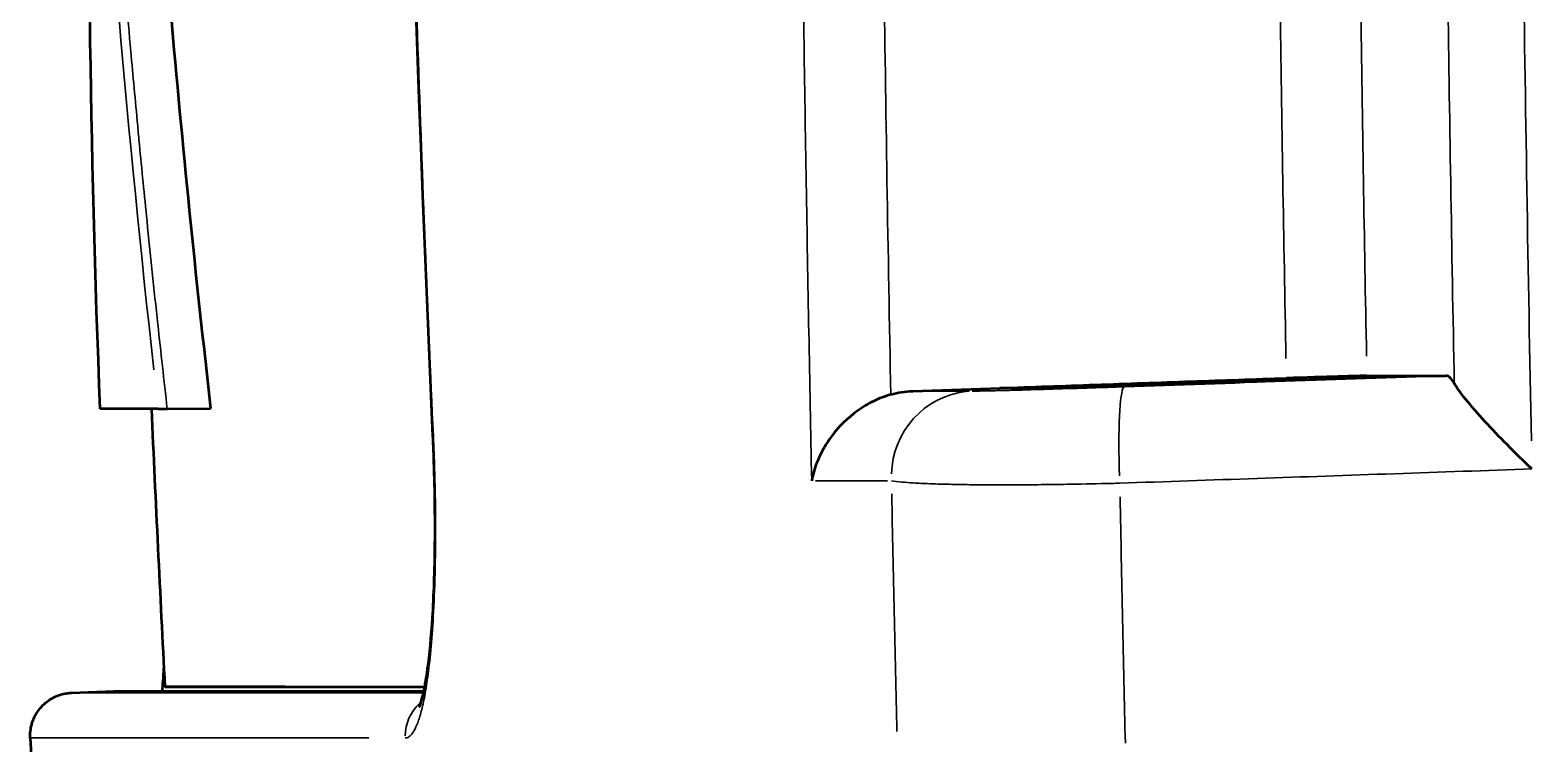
# Model space of a CAD drawing. Header units: millimetres. Extents: x 40 to 2195, y 40 to 1687.
# Drawn here: x 995.76 to 1013.28, y 1367.62 to 1375.95 of the extents above; entities that cross this region are included whole.
import ezdxf

# ---------------------------------------------------------------- set-up
doc = ezdxf.new("R2010")
doc.units = ezdxf.units.MM
doc.header["$LTSCALE"] = 8
doc.layers.add('Visible (ISO)', color=7, linetype='Continuous', lineweight=50)
doc.layers.add('Visible Narrow (ISO)', color=7, linetype='Continuous', lineweight=35)

msp = doc.modelspace()

# ---------------------------------------------------------------- linework, layer by layer
at = {"layer": 'Visible (ISO)'}
for p, q in [((1006.058, 1371.737), (1007.077, 1371.772)), ((1007.899, 1371.773), (1007.076, 1371.772)), ((997.258, 1371.53), (996.581, 1371.53)), ((997.363, 1371.531), (997.869, 1371.535)), ((997.869, 1371.535), (997.869, 1371.535)), ((1000.384, 1368.289), (1000.384, 1368.289)), ((996.247, 1368.219), (996.739, 1368.236)), ((1000.283, 1368.236), (1000.283, 1368.236)), ((1000.376, 1368.236), (1000.376, 1368.236)), ((1000.217, 1367.739), (1000.217, 1367.739))]:
    msp.add_line(p, q, dxfattribs=at)
for radius, start, end in [(398.4, 182.54226, 183.00896), (400, 183.08241, 184.89586)]:
    msp.add_arc((1395.186, 1389.201), radius, start, end, dxfattribs=at)
for centre, major_axis, ratio, start_param, end_param in [((1428.826, 1390.331), (-432.037, -0.003), 0.61559, 0.053335, 0.070718), ((1356.473, 1389.202), (0.007, 381.504), 0.911853, 1.616346, 1.616421), ((1010.38, 1371.879), (-0.999, -0.035), 0.007329, 3.351697, 4.675128), ((1452.198, 1372.19), (-450.633, -0.278), 0.000029, 0.208837, 0.216399), ((1452.199, 1372.207), (-450.633, -0.295), 0.000038, 0.216399, 0.218485), ((1012.325, 1370.913), (-0.048, 1.002), 0.227014, 5.852763, 6.272306), ((997.358, 1371.531), (-0.101, -0.001), 0.000827, 0.088415, 1.624802)]:
    msp.add_ellipse(centre, major_axis=major_axis, ratio=ratio, start_param=start_param, end_param=end_param, dxfattribs=at)
for points in [[(1000.462, 1371.212), (999.917, 1383.192), (999.917, 1395.21), (1000.462, 1407.191)], [(996.581, 1371.53), (996.459, 1374.57), (996.422, 1377.612), (996.47, 1380.653)], [(996.247, 1368.219), (996.247, 1368.219), (996.247, 1368.219), (996.247, 1368.219)]]:
    msp.add_open_spline(points, degree=3, dxfattribs=at)
for points, knots in [([(1007.077, 1371.772), (1007.448, 1371.785), (1008.19, 1371.811), (1009.303, 1371.85), (1010.045, 1371.875), (1010.417, 1371.888)], [0, 0, 0, 0, 0.3333333, 0.6666667, 1, 1, 1, 1]), ([(1012.076, 1371.915), (1011.147, 1371.884), (1010.218, 1371.852), (1009.291, 1371.82), (1008.827, 1371.804), (1008.363, 1371.788), (1007.9, 1371.773)], [0, 0, 0, 0, 0.6666667, 0.6666667, 0.6666667, 1, 1, 1, 1]), ([(1013.282, 1370.829), (1013.278, 1370.832), (1013.268, 1370.842), (1013.257, 1370.852), (1013.195, 1370.912), (1013.101, 1371.002), (1012.903, 1371.202), (1012.817, 1371.292), (1012.653, 1371.471), (1012.574, 1371.561), (1012.45, 1371.714), (1012.403, 1371.78), (1012.376, 1371.829)], [-0.1700992, -0.1700992, -0.1700992, -0.1700992, -0.1671667, -0.1642341, -0.1642341, -0.1168573, -0.1168573, -0.0787152, -0.0787152, -0.0377488, -0.0377488, -0.0000014, -0.0000014, -0.0000014, -0.0000014]), ([(1005.802, 1371.697), (1005.733, 1371.677), (1005.667, 1371.651), (1005.537, 1371.588), (1005.474, 1371.55), (1005.3, 1371.425), (1005.195, 1371.323), (1005.05, 1371.127), (1005.001, 1371.043), (1004.945, 1370.918), (1004.929, 1370.877), (1004.899, 1370.781), (1004.889, 1370.738), (1004.883, 1370.707), (1004.881, 1370.699), (1004.88, 1370.692)], [-0.08198527, -0.08198527, -0.08198527, -0.08198527, -0.07108945, -0.07108945, -0.05922366, -0.05922366, -0.03534396, -0.03534396, -0.01884579, -0.01884579, -0.01072119, -0.01072119, 0, 0, 0.0034519, 0.0034519, 0.0034519, 0.0034519]), ([(1005.802, 1371.697), (1005.844, 1371.709), (1005.886, 1371.718), (1005.972, 1371.731), (1006.015, 1371.736), (1006.058, 1371.737)], [0.0000023, 0.0000023, 0.0000023, 0.0000023, 0.01298326, 0.01298326, 0.02596467, 0.02596467, 0.02596467, 0.02596467]), ([(1000.302, 1368.051), (1000.302, 1368.051), (1000.305, 1368.057), (1000.318, 1368.09), (1000.331, 1368.131), (1000.363, 1368.263), (1000.383, 1368.37), (1000.423, 1368.663), (1000.443, 1368.867), (1000.473, 1369.351), (1000.483, 1369.645), (1000.489, 1370.279), (1000.484, 1370.628), (1000.469, 1371.055), (1000.465, 1371.133), (1000.462, 1371.212)], [0.0926658, 0.0926658, 0.0926658, 0.0926658, 0.1160984, 0.1160984, 0.1618646, 0.1618646, 0.2291422, 0.2291422, 0.3171188, 0.3171188, 0.4171329, 0.4171329, 0.5219593, 0.5219593, 0.5455197, 0.5455197, 0.5455197, 0.5455197]), ([(997.305, 1368.236), (997.312, 1368.313), (997.319, 1368.402), (997.324, 1368.502), (997.324, 1368.504), (997.324, 1368.506)], [0.20095942, 0.20095942, 0.20095942, 0.20095942, 0.25014522, 0.25014522, 0.25105938, 0.25105938, 0.25105938, 0.25105938]), ([(998.738, 1368.289), (997.449, 1368.289), (997.048, 1368.288), (997.925, 1368.288), (998.869, 1368.289), (1000.366, 1368.289)], [-9.882473, -9.882473, -9.882473, -9.882473, -4.952944, -4.952944, -1.054327, -1.054327, -1.054327, -1.054327]), ([(995.765, 1367.692), (995.762, 1367.746), (995.768, 1367.801), (995.797, 1367.904), (995.82, 1367.953), (995.879, 1368.042), (995.916, 1368.081), (996, 1368.147), (996.048, 1368.173), (996.121, 1368.199), (996.146, 1368.205), (996.183, 1368.213), (996.196, 1368.215), (996.216, 1368.217), (996.222, 1368.217), (996.232, 1368.218), (996.236, 1368.218), (996.242, 1368.219), (996.245, 1368.219), (996.247, 1368.219)], [0, 0, 0, 0, 0.01614638, 0.01614638, 0.03207057, 0.03207057, 0.0480027, 0.0480027, 0.06393422, 0.06393422, 0.07149538, 0.07149538, 0.07539697, 0.07539697, 0.07744082, 0.07744082, 0.07856376, 0.07856376, 0.07980898, 0.07980898, 0.07980898, 0.07980898]), ([(996.739, 1368.236), (996.739, 1368.236), (996.741, 1368.236), (996.746, 1368.236), (996.766, 1368.236), (996.831, 1368.236), (996.942, 1368.236), (997.067, 1368.236), (997.25, 1368.236), (997.49, 1368.236), (997.723, 1368.236), (998.01, 1368.236), (998.351, 1368.236), (998.655, 1368.236), (999.003, 1368.236), (999.395, 1368.236), (999.69, 1368.236), (1000.011, 1368.236), (1000.356, 1368.236)], [0.3628018, 0.3628018, 0.3628018, 0.3628018, 0.3871702, 0.3871702, 0.3871702, 0.5, 0.5, 0.5, 0.6271482, 0.6271482, 0.6271482, 0.75, 0.75, 0.75, 0.8597323, 0.8597323, 0.8597323, 0.9427061, 0.9427061, 0.9427061, 0.9427061])]:
    msp.add_open_spline(points, degree=3, knots=knots, dxfattribs=at)
at = {"layer": 'Visible Narrow (ISO)'}
for p, q in [((1000.467, 1371.212), (1000.462, 1371.212)), ((1004.925, 1370.692), (1005.763, 1370.692)), ((1000.246, 1368.236), (1000.246, 1368.236)), ((1000.373, 1368.219), (1000.373, 1368.219)), ((999.714, 1367.692), (995.776, 1367.692))]:
    msp.add_line(p, q, dxfattribs=at)
for centre, major_axis, ratio, start_param, end_param in [((1428.744, 1378.084), (-432.294, -0.001), 0.615661, 6.275265, 6.306099), ((1428.821, 1390.244), (-432.632, -0.002), 0.615662, 0.037743, 0.068596), ((1037.046, 1389.206), (-0.003, 148.597), 0.161162, 1.652722, 1.692564), ((1032.063, 1389.206), (-0.005, 140.544), 0.155203, 1.662877, 1.69267), ((1032.935, 1389.206), (-0.005, 141.157), 0.154032, 1.662649, 1.691964), ((1008.562, 1370.788), (-0.034, 0.999), 0.092057, 0.091908, 1.608584), ((1006.787, 1370.738), (0, 1), 0.97767, 0.114791, 1.537942), ((1453.627, 1371.724), (-457.08, 0.011), 0.000022, 6.071851, 6.07847), ((1028.867, 1389.204), (0.015, -146.416), 0.15876, 4.840212, 4.85931), ((1031.331, 1389.204), (0.011, -148.222), 0.155437, 4.838879, 4.858439), ((1000.635, 1367.719), (0, -0.5), 0.990416, 3.738321, 3.738408), ((1000.635, 1367.719), (0, -0.5), 0.990415, 3.868747, 4.719129), ((998.179, 1367.948), (-0.001, -2), 0.996869, 1.444286, 1.444333)]:
    msp.add_ellipse(centre, major_axis=major_axis, ratio=ratio, start_param=start_param, end_param=end_param, dxfattribs=at)
for points, knots in [([(1000.467, 1371.212), (1000.434, 1371.934), (1000.403, 1372.676), (1000.372, 1373.44), (1000.342, 1374.185), (1000.314, 1374.951), (1000.287, 1375.738), (1000.278, 1375.995), (1000.27, 1376.253), (1000.262, 1376.515), (1000.239, 1377.221), (1000.218, 1377.945), (1000.198, 1378.682), (1000.179, 1379.398), (1000.161, 1380.127), (1000.146, 1380.867), (1000.135, 1381.397), (1000.124, 1381.933), (1000.115, 1382.473), (1000.101, 1383.302), (1000.09, 1384.142), (1000.081, 1384.99), (1000.072, 1385.827), (1000.065, 1386.672), (1000.062, 1387.523), (1000.06, 1387.965), (1000.059, 1388.409), (1000.058, 1388.853), (1000.057, 1390.294), (1000.064, 1391.749), (1000.078, 1393.198), (1000.086, 1393.932), (1000.095, 1394.665), (1000.107, 1395.394), (1000.117, 1396.029), (1000.128, 1396.661), (1000.141, 1397.288), (1000.154, 1397.92), (1000.168, 1398.547), (1000.184, 1399.164), (1000.199, 1399.796), (1000.217, 1400.418), (1000.235, 1401.028), (1000.241, 1401.242), (1000.248, 1401.455), (1000.254, 1401.667), (1000.277, 1402.383), (1000.301, 1403.08), (1000.326, 1403.759), (1000.352, 1404.457), (1000.378, 1405.136), (1000.406, 1405.798), (1000.426, 1406.27), (1000.446, 1406.734), (1000.467, 1407.191)], [0, 0, 0, 0, 0.072612, 0.072612, 0.072612, 0.143538, 0.143538, 0.143538, 0.166667, 0.166667, 0.166667, 0.229194, 0.229194, 0.229194, 0.289872, 0.289872, 0.289872, 0.333333, 0.333333, 0.333333, 0.400048, 0.400048, 0.400048, 0.46584, 0.46584, 0.46584, 0.5, 0.5, 0.5, 0.610613, 0.610613, 0.610613, 0.666667, 0.666667, 0.666667, 0.715567, 0.715567, 0.715567, 0.76497, 0.76497, 0.76497, 0.815524, 0.815524, 0.815524, 0.833333, 0.833333, 0.833333, 0.893665, 0.893665, 0.893665, 0.955708, 0.955708, 0.955708, 1, 1, 1, 1]), ([(997.363, 1371.531), (997.325, 1371.865), (997.288, 1372.193), (997.253, 1372.514), (997.208, 1372.927), (997.166, 1373.329), (997.127, 1373.719), (997.096, 1374.024), (997.066, 1374.322), (997.038, 1374.614), (997.031, 1374.687), (997.024, 1374.759), (997.018, 1374.831), (996.99, 1375.127), (996.963, 1375.416), (996.938, 1375.698), (996.901, 1376.114), (996.866, 1376.515), (996.835, 1376.903), (996.818, 1377.102), (996.803, 1377.296), (996.788, 1377.487), (996.782, 1377.556), (996.777, 1377.625), (996.772, 1377.693), (996.759, 1377.857), (996.747, 1378.018), (996.735, 1378.178), (996.721, 1378.373), (996.707, 1378.565), (996.693, 1378.758), (996.688, 1378.832), (996.683, 1378.906), (996.678, 1378.98)], [0, 0, 0, 0, 0.0875493, 0.0875493, 0.0875493, 0.2, 0.2, 0.2, 0.2879261, 0.2879261, 0.2879261, 0.3098527, 0.3098527, 0.3098527, 0.4, 0.4, 0.4, 0.5323759, 0.5323759, 0.5323759, 0.6, 0.6, 0.6, 0.6245174, 0.6245174, 0.6245174, 0.6831636, 0.6831636, 0.6831636, 0.7544802, 0.7544802, 0.7544802, 0.7817741, 0.7817741, 0.7817741, 0.7817741]), ([(1004.766, 1377.638), (1004.78, 1376.476), (1004.814, 1374.155), (1004.857, 1371.844), (1004.88, 1370.692)], [0.000005, 0.000005, 0.000005, 0.000005, 0.5, 0.9999934, 0.9999934, 0.9999934, 0.9999934]), ([(1005.722, 1376.689), (1005.733, 1375.856), (1005.757, 1374.189), (1005.787, 1372.527), (1005.802, 1371.697)], [0, 0, 0, 0, 0.5, 0.999999, 0.999999, 0.999999, 0.999999]), ([(1012.376, 1371.829), (1012.361, 1372.608), (1012.333, 1374.168), (1012.309, 1375.729), (1012.298, 1376.509)], [0, 0, 0, 0, 0.5, 0.9999988, 0.9999988, 0.9999988, 0.9999988]), ([(1006.752, 1371.737), (1006.773, 1371.737), (1006.801, 1371.737), (1006.836, 1371.738), (1006.86, 1371.738), (1006.889, 1371.739), (1006.921, 1371.739), (1006.981, 1371.741), (1007.054, 1371.742), (1007.138, 1371.744), (1007.159, 1371.745), (1007.181, 1371.746), (1007.204, 1371.746), (1007.316, 1371.749), (1007.444, 1371.753), (1007.584, 1371.757), (1007.724, 1371.761), (1007.876, 1371.766), (1008.034, 1371.771), (1008.071, 1371.772), (1008.109, 1371.773), (1008.146, 1371.774), (1008.27, 1371.779), (1008.398, 1371.783), (1008.527, 1371.787)], [0, 0, 0, 0, 0.1164691, 0.1164691, 0.1164691, 0.2, 0.2, 0.2, 0.3597989, 0.3597989, 0.3597989, 0.4, 0.4, 0.4, 0.6, 0.6, 0.6, 0.8, 0.8, 0.8, 0.8465289, 0.8465289, 0.8465289, 1, 1, 1, 1]), ([(1008.527, 1371.787), (1009.152, 1371.809), (1010.404, 1371.851), (1011.654, 1371.894), (1012.279, 1371.916)], [0, 0, 0, 0, 0.5, 1, 1, 1, 1]), ([(1013.282, 1370.829), (1012.747, 1370.811), (1012.212, 1370.792), (1011.143, 1370.755), (1010.609, 1370.737), (1009.541, 1370.7), (1009.008, 1370.681), (1008.474, 1370.663)], [0.0000035, 0.0000035, 0.0000035, 0.0000035, 0.3333333, 0.3333333, 0.6666667, 0.6666667, 1, 1, 1, 1]), ([(1005.81, 1370.692), (1005.842, 1370.686), (1005.884, 1370.68), (1005.936, 1370.676), (1005.973, 1370.672), (1006.016, 1370.669), (1006.064, 1370.666), (1006.122, 1370.662), (1006.187, 1370.659), (1006.258, 1370.657), (1006.3, 1370.655), (1006.344, 1370.653), (1006.391, 1370.652), (1006.422, 1370.651), (1006.455, 1370.65), (1006.489, 1370.65), (1006.553, 1370.648), (1006.621, 1370.647), (1006.693, 1370.646), (1006.764, 1370.645), (1006.838, 1370.645), (1006.915, 1370.644), (1006.962, 1370.644), (1007.011, 1370.644), (1007.06, 1370.644), (1007.064, 1370.644), (1007.067, 1370.644), (1007.07, 1370.644), (1007.158, 1370.644), (1007.248, 1370.644), (1007.341, 1370.644), (1007.435, 1370.645), (1007.531, 1370.646), (1007.63, 1370.647), (1007.665, 1370.647), (1007.7, 1370.648), (1007.736, 1370.648), (1007.791, 1370.649), (1007.847, 1370.65), (1007.904, 1370.651), (1008.059, 1370.653), (1008.219, 1370.657), (1008.38, 1370.661), (1008.411, 1370.661), (1008.443, 1370.662), (1008.474, 1370.663)], [0.0000001, 0.0000001, 0.0000001, 0.0000001, 0.1164705, 0.1164705, 0.1164705, 0.2, 0.2, 0.2, 0.3010385, 0.3010385, 0.3010385, 0.3598008, 0.3598008, 0.3598008, 0.4, 0.4, 0.4, 0.476645, 0.476645, 0.476645, 0.5529005, 0.5529005, 0.5529005, 0.6, 0.6, 0.6, 0.6031701, 0.6031701, 0.6031701, 0.6860821, 0.6860821, 0.6860821, 0.7700941, 0.7700941, 0.7700941, 0.8, 0.8, 0.8, 0.8465283, 0.8465283, 0.8465283, 0.974827, 0.974827, 0.974827, 1, 1, 1, 1]), ([(996.247, 1368.219), (996.247, 1368.219), (996.437, 1368.219), (997.6, 1368.219), (999.332, 1368.219), (1000.352, 1368.219)], [0.3628322, 0.3628322, 0.3628322, 0.3628322, 0.5, 0.75, 0.9803409, 0.9803409, 0.9803409, 0.9803409])]:
    msp.add_open_spline(points, degree=3, knots=knots, dxfattribs=at)
msp.add_open_spline([(1000.14, 1367.692), (1000.152, 1367.693), (1000.177, 1367.699), (1000.214, 1367.731), (1000.254, 1367.793), (1000.295, 1367.891), (1000.337, 1368.035), (1000.377, 1368.233), (1000.416, 1368.498), (1000.45, 1368.84), (1000.477, 1369.271), (1000.493, 1369.805), (1000.494, 1370.448), (1000.479, 1370.945), (1000.467, 1371.212)], degree=3, dxfattribs=at)

doc.saveas('drawing.dxf')
